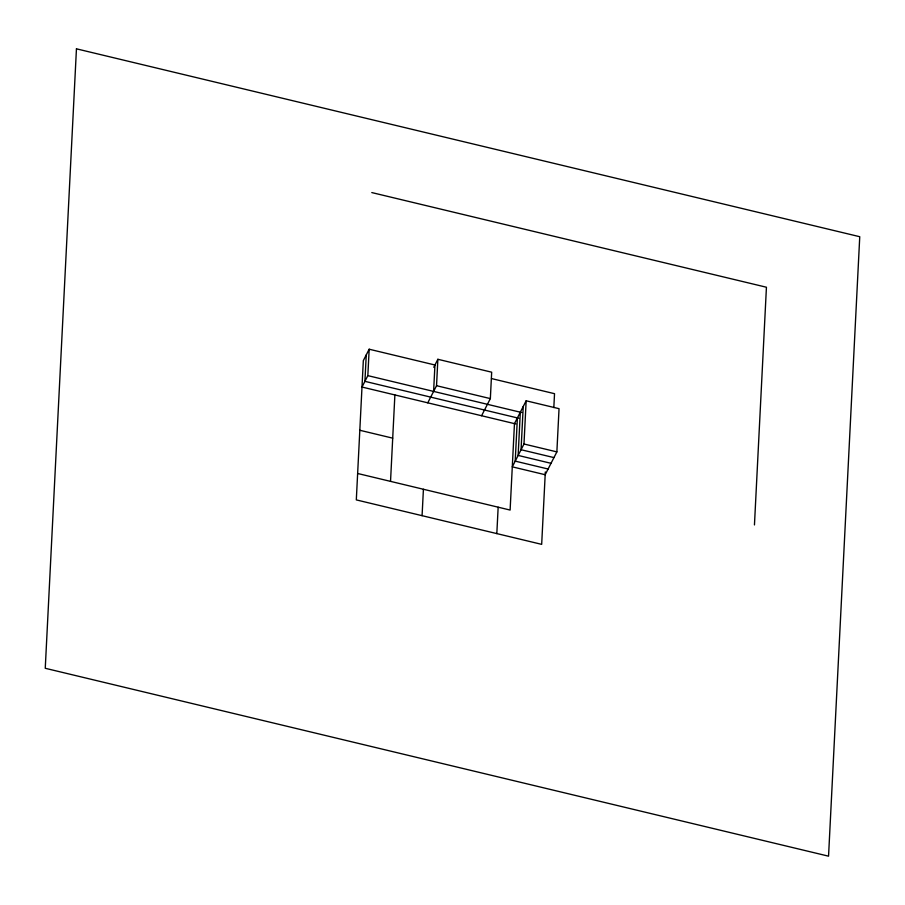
<?xml version="1.0" encoding="UTF-8"?>
<svg xmlns="http://www.w3.org/2000/svg" width="905" height="905" viewBox="0 0 905 905"><rect width="100%" height="100%" fill="white"/><g stroke="black" fill="none" stroke-linecap="round" stroke-linejoin="round"><path stroke-width="1.36" d="M366.254 354.93L364.919 381.344L518.757 418.246M515.839 423.959L362 387.046L367.837 375.632L369.172 349.217L434.943 364.998L433.608 391.413M390.53 481.37L394.885 394.942M422.081 515.669L423.416 489.266M427.771 402.827L436.538 385.7L437.862 359.285L491.675 372.193L490.352 398.607L481.584 415.734M496.822 533.599L498.157 507.196M517.389 417.918L515.216 461.131L548.102 469.016M520.318 412.205L518.135 455.419L551.021 463.315M523.237 406.492L521.054 449.717L553.951 457.602M523.984 444.004L526.156 400.791L559.041 408.675L556.869 451.889L545.183 474.729L512.298 466.844L523.984 444.004L556.869 451.889M545.319 471.946L541.676 544.358L356.31 499.899L363.324 360.643L369.172 349.217M553.826 407.578L554.527 393.686L491.494 378.562M754.453 524.934L766.433 287.236L371.797 192.573M433.778 367.283L437.862 359.285M526.156 400.791L514.47 423.631L510.115 510.058L357.645 473.485M436.538 385.7L490.352 398.607M367.837 375.632L521.687 412.533M359.817 430.271L392.702 438.156M76.45 48.825L45.25 668.286L828.55 856.175L859.75 236.714L76.45 48.825"/></g></svg>
